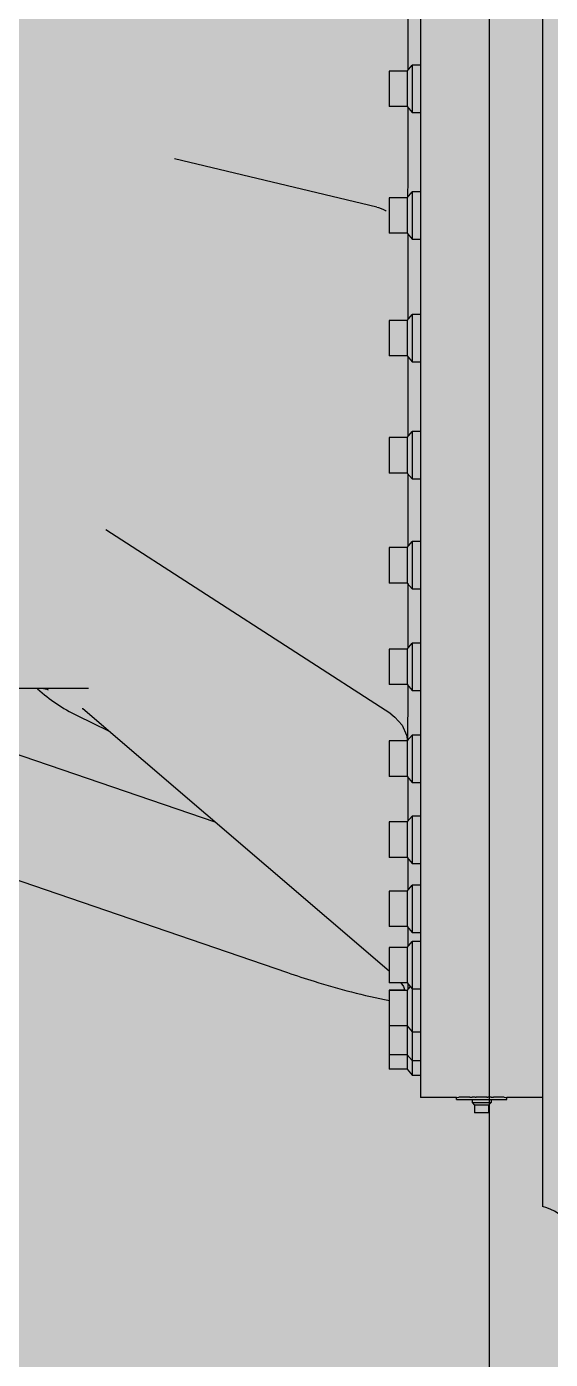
# Model space of a CAD drawing. Header units: millimetres. Extents: x -18489 to 17339, y -1599 to 10961.
# Drawn here: x -16791.1 to -16764.7, y 2025.3 to 2092.4 of the extents above; entities that cross this region are included whole.
import ezdxf

# ---------------------------------------------------------------- set-up
doc = ezdxf.new("R2010")
doc.units = ezdxf.units.MM
for name, color, linetype in [('188K-SM-03-F10-MECH-EQ-Y2257103$0$0 Xref', 8, 'Continuous'), ('188K-SM-03-F10-MECH-EQ-Y2257103$0$M-EQU-FOUNDATION', 8, 'Continuous'), ('188K-SM-03-F10-MECH-EQ-Y2257103$0$Micron CUP L10 HVAC EQU$0$M-MECH-EQU', 136, 'Continuous'), ('188K-SM-03-F10-MECH-EQ-Y2257103$0$Micron CUP L10 HVAC EQU$0$M-PHASE1 AREA', 252, 'Continuous')]:
    doc.layers.add(name, color=color, linetype=linetype)
pattern_1 = [(50, (4473.52, 709.2), (54.6554, -4.78173), [5.715, -62.865]), (355, (4473.52, 709.2), (-10.57303, 57.31705), [4.572, -50.29218]), (100.45144, (4478.076, 708.8), (44.08237, 52.53533), [4.857, -53.42707]), (46.1842, (4473.52, 724.44), (81.32371, -12.6127), [8.5725, -94.2975]), (96.63556, (4480.3, 723.39), (71.22124, 74.22784), [7.2855, -80.14068]), (351.18415, (4473.52, 724.44), (71.22124, 74.22784), [6.858, -75.43792]), (21, (4481.14, 720.63), (45.48432, -30.67956), [5.715, -62.865]), (326, (4481.14, 720.63), (18.54061, 55.25639), [4.572, -50.292]), (71.45144, (4484.93, 718.07), (64.02493, 24.57683), [4.857, -53.42698]), (37.5, (4473.521, 709.2), (0.926581, 25.366512), [0, -49.6824, 0, -51.054, 0, -50.4825]), (7.5, (4473.52, 709.2), (20.0459, 30.054172), [0, -29.1084, 0, -48.5394, 0, -19.2405]), (327.5, (4456.529, 709.2), (40.677179, -1.718623), [0, -19.05, 0, -59.436, 0, -78.867]), (317.5, (4448.91, 709.2), (44.438754, 7.62795), [0, -24.765, 0, -39.4716, 0, -56.007])]

# ---------------------------------------------------------------- blocks, each defined once
blk = doc.blocks.new('188K-SM-03-F10-MECH-EQ-Y2257103$0$Micron CUP L10 HVAC EQU$0$A$C0c53ceb0')
at = {"layer": '188K-SM-03-F10-MECH-EQ-Y2257103$0$Micron CUP L10 HVAC EQU$0$M-PHASE1 AREA'}
for p, q in [((-6246.39325, 13278.08583), (-6246.39325, 10033.4986)), ((-6219.49758, 12476.66037), (-6219.49758, 11155.90123)), ((-6280.9009, 12422.36767), (-6280.9009, 11210.79399)), ((-6287.24421, 11728.21719), (-6287.24421, 11774.4699)), ((-6287.62481, 11727.76932), (-6285.11286, 11730.7253)), ((-6285.11286, 11730.7253), (-6285.11286, 11706.92518)), ((-6280.9009, 11730.7253), (-6285.11286, 11730.7253)), ((-6296.75919, 11727.76932), (-6296.75919, 11709.88116)), ((-6287.62481, 11727.76932), (-6296.75919, 11727.76932)), ((-6287.62481, 11727.76932), (-6287.62481, 11709.88116)), ((-6287.62481, 11709.88116), (-6296.75919, 11709.88116)), ((-6287.62481, 11709.88116), (-6285.11286, 11706.92518)), ((-6287.24421, 11673.22834), (-6287.24421, 11709.43329)), ((-6285.11286, 11706.92518), (-6280.9009, 11706.92518)), ((-6302.90931, 11659.21531), (-6404.9137, 11683.65637)), ((-6287.38841, 11664.07777), (-6287.24421, 11673.25204)), ((-6296.75919, 11663.9622), (-6296.75919, 11646.07405)), ((-6287.62481, 11663.9622), (-6296.75919, 11663.9622)), ((-6287.62481, 11663.9622), (-6285.11286, 11666.91819)), ((-6287.62481, 11663.9622), (-6287.62481, 11646.07405)), ((-6285.11286, 11666.91819), (-6285.11286, 11643.11806)), ((-6280.9009, 11666.91819), (-6285.11286, 11666.91819)), ((-6302.91377, 11659.21632), (-6302.16725, 11659.01994)), ((-6302.16725, 11659.01994), (-6299.99016, 11658.23115)), ((-6299.99016, 11658.23115), (-6298.60593, 11657.52851)), ((-6298.60593, 11657.52851), (-6298.25359, 11657.31479)), ((-6287.62481, 11646.07405), (-6296.75919, 11646.07405)), ((-6287.62481, 11646.07405), (-6285.11286, 11643.11806)), ((-6287.24421, 11602.63498), (-6287.24421, 11645.62617)), ((-6285.11286, 11643.11806), (-6280.9009, 11643.11806)), ((-6296.75919, 11602.1871), (-6296.75919, 11584.29895)), ((-6287.62481, 11602.1871), (-6296.75919, 11602.1871)), ((-6287.62481, 11602.1871), (-6285.11286, 11605.14309)), ((-6287.62481, 11602.1871), (-6287.62481, 11584.29895)), ((-6285.11286, 11605.14309), (-6285.11286, 11581.34296)), ((-6280.9009, 11605.14309), (-6285.11286, 11605.14309)), ((-6287.62481, 11584.29895), (-6296.75919, 11584.29895)), ((-6287.62481, 11584.29895), (-6285.11286, 11581.34296)), ((-6287.24421, 11543.66885), (-6287.24421, 11583.85107)), ((-6285.11286, 11581.34296), (-6280.9009, 11581.34296)), ((-6296.75919, 11543.22098), (-6296.75919, 11525.33282)), ((-6287.62481, 11543.22098), (-6296.75919, 11543.22098)), ((-6287.62481, 11543.22098), (-6285.11286, 11546.17696)), ((-6287.62481, 11543.22098), (-6287.62481, 11525.33282)), ((-6285.11286, 11546.17696), (-6285.11286, 11522.37684)), ((-6280.9009, 11546.17696), (-6285.11286, 11546.17696)), ((-6287.62481, 11525.33282), (-6296.75919, 11525.33282)), ((-6287.62481, 11525.33282), (-6285.11286, 11522.37684)), ((-6287.24421, 11488.25334), (-6287.24421, 11524.88495)), ((-6285.11286, 11522.37684), (-6280.9009, 11522.37684)), ((-6295.94828, 11403.94344), (-6439.43843, 11496.63892)), ((-6296.75919, 11487.80546), (-6296.75919, 11469.91731)), ((-6287.62481, 11487.80546), (-6296.75919, 11487.80546)), ((-6287.62481, 11487.80546), (-6285.11286, 11490.76145)), ((-6287.62481, 11487.80546), (-6287.62481, 11469.91731)), ((-6285.11286, 11490.76145), (-6285.11286, 11466.96132)), ((-6280.9009, 11490.76145), (-6285.11286, 11490.76145)), ((-6287.62481, 11469.91731), (-6296.75919, 11469.91731)), ((-6287.62481, 11469.91731), (-6285.11286, 11466.96132)), ((-6287.24421, 11437.08541), (-6287.24421, 11469.91731)), ((-6285.11286, 11466.96132), (-6280.9009, 11466.96132)), ((-6287.62481, 11436.63753), (-6285.11286, 11439.59352)), ((-6285.11286, 11439.59352), (-6285.11286, 11415.79339)), ((-6280.9009, 11439.59352), (-6285.11286, 11439.59352)), ((-6296.75919, 11436.63753), (-6296.75919, 11418.74938)), ((-6287.62481, 11436.63753), (-6296.75919, 11436.63753)), ((-6287.62481, 11436.63753), (-6287.62481, 11418.74938)), ((-6507.99167, 11416.95182), (-6448.17771, 11416.95182)), ((-6473.57348, 11416.95182), (-6473.20587, 11416.94792)), ((-6473.20587, 11416.94792), (-6470.94129, 11416.74714)), ((-6470.94129, 11416.74714), (-6469.27485, 11416.38189)), ((-6469.27485, 11416.38189), (-6468.60881, 11416.16659)), ((-6287.62481, 11418.74938), (-6296.75919, 11418.74938)), ((-6287.62481, 11418.74938), (-6285.11286, 11415.79339)), ((-6287.24421, 11405.64758), (-6287.24421, 11418.74938)), ((-6285.11286, 11415.79339), (-6280.9009, 11415.79339)), ((-6451.4244, 11406.76447), (-6451.4468, 11406.78052)), ((-6451.4468, 11406.78052), (-6451.28735, 11406.65547)), ((-6451.41293, 11406.75634), (-6451.40992, 11406.75422)), ((-6451.28735, 11406.65547), (-6451.095, 11406.49508)), ((-6296.75919, 11274.37123), (-6451.09509, 11406.49516)), ((-6287.38841, 11399.20408), (-6287.24421, 11405.66439)), ((-6454.02087, 11403.14446), (-6438.12449, 11395.39128)), ((-6295.94781, 11403.94313), (-6293.85677, 11402.37898)), ((-6293.85677, 11402.37898), (-6290.28314, 11398.27499)), ((-6290.28314, 11398.27499), (-6288.01846, 11393.33188)), ((-6288.01846, 11393.33188), (-6287.59097, 11390.36561)), ((-6287.62481, 11390.36074), (-6285.11286, 11393.31672)), ((-6287.28575, 11390.71057), (-6287.38841, 11394.87862)), ((-6285.11286, 11393.31672), (-6285.11286, 11369.51659)), ((-6280.9009, 11393.31672), (-6285.11286, 11393.31672)), ((-6503.81777, 11390.45205), (-6384.61435, 11349.5823)), ((-6296.75919, 11390.36074), (-6296.75919, 11372.47258)), ((-6287.62481, 11390.36074), (-6296.75919, 11390.36074)), ((-6287.62481, 11390.36074), (-6287.62481, 11372.47258)), ((-6287.62481, 11372.47258), (-6296.75919, 11372.47258)), ((-6287.62481, 11372.47258), (-6285.11286, 11369.51659)), ((-6287.24421, 11350.00499), (-6287.24421, 11372.47258)), ((-6285.11286, 11369.51659), (-6280.9009, 11369.51659)), ((-6287.62481, 11349.55711), (-6285.11286, 11352.5131)), ((-6285.11286, 11352.5131), (-6285.11286, 11328.71297)), ((-6280.9009, 11352.5131), (-6285.11286, 11352.5131)), ((-6296.75919, 11349.55711), (-6296.75919, 11331.66896)), ((-6287.62481, 11349.55711), (-6296.75919, 11349.55711)), ((-6287.62481, 11349.55711), (-6287.62481, 11331.66896)), ((-6530.44701, 11336.22025), (-6348.01529, 11273.67223)), ((-6287.62481, 11331.66896), (-6296.75919, 11331.66896)), ((-6287.62481, 11331.66896), (-6285.11286, 11328.71297)), ((-6287.24421, 11315.18773), (-6287.24421, 11331.66896)), ((-6285.11286, 11328.71297), (-6280.9009, 11328.71297)), ((-6296.75919, 11314.73986), (-6296.75919, 11296.8517)), ((-6287.62481, 11314.73986), (-6296.75919, 11314.73986)), ((-6287.62481, 11314.73986), (-6285.11286, 11317.69584)), ((-6287.62481, 11314.73986), (-6287.62481, 11296.8517)), ((-6285.11286, 11317.69584), (-6285.11286, 11293.89571)), ((-6280.9009, 11317.69584), (-6285.11286, 11317.69584)), ((-6287.62481, 11296.8517), (-6296.75919, 11296.8517)), ((-6287.62481, 11296.8517), (-6285.11286, 11293.89571)), ((-6287.24421, 11286.79475), (-6287.24421, 11296.8517)), ((-6285.11286, 11293.89571), (-6280.9009, 11293.89571)), ((-6296.75919, 11286.34687), (-6296.75919, 11268.45872)), ((-6287.62481, 11286.34687), (-6296.75919, 11286.34687)), ((-6287.62481, 11286.34687), (-6285.11286, 11289.30286)), ((-6287.62481, 11286.34687), (-6287.62481, 11268.45872)), ((-6285.11286, 11289.30286), (-6285.11286, 11222.01061)), ((-6280.9009, 11289.30286), (-6285.11286, 11289.30286)), ((-6287.62481, 11268.45872), (-6296.75919, 11268.45872)), ((-6296.75919, 11264.76629), (-6296.75919, 11224.9666)), ((-6288.85502, 11264.76629), (-6296.75919, 11264.76629)), ((-6287.62481, 11264.73527), (-6296.75919, 11264.73527)), ((-6290.9191, 11268.45872), (-6289.60855, 11266.65277)), ((-6289.60855, 11266.65277), (-6288.84263, 11264.73527)), ((-6287.62481, 11268.45872), (-6285.11286, 11265.50273)), ((-6287.62481, 11264.73527), (-6286.04275, 11266.59699)), ((-6287.62481, 11264.73527), (-6287.62481, 11224.9666)), ((-6287.24421, 11265.18315), (-6287.24421, 11268.45872)), ((-6285.11286, 11265.50273), (-6280.9009, 11265.50273)), ((-6287.62481, 11246.84711), (-6296.75919, 11246.84711)), ((-6287.62481, 11246.84711), (-6285.11286, 11243.89113)), ((-6285.11286, 11243.89113), (-6280.9009, 11243.89113)), ((-6287.62481, 11232.28871), (-6296.75919, 11232.28871)), ((-6287.62481, 11232.28871), (-6285.11286, 11229.33272)), ((-6287.62481, 11224.9666), (-6296.75919, 11224.9666)), ((-6287.62481, 11224.9666), (-6285.11286, 11222.01061)), ((-6285.11286, 11229.33272), (-6280.9009, 11229.33272)), ((-6285.11286, 11222.01061), (-6280.9009, 11222.01061)), ((-6256.12268, 11210.93168), (-6255.01781, 11210.94149)), ((-6253.4187, 11210.95204), (-6252.93052, 11210.95443)), ((-6247.46772, 11210.95443), (-6246.97943, 11210.95204)), ((-6245.36836, 11210.94139), (-6244.27292, 11210.93166)), ((-6264.40827, 11210.79399), (-6280.9009, 11210.79399)), ((-6262.91028, 11210.82685), (-6264.40764, 11210.79405)), ((-6263.05547, 11210.82424), (-6262.50427, 11210.83566)), ((-6262.88587, 11209.70294), (-6262.88587, 11210.82736)), ((-6262.88587, 11209.70294), (-6237.5126, 11209.70294)), ((-6262.50427, 11210.83566), (-6261.63129, 11210.85276)), ((-6254.95673, 11209.70294), (-6254.95673, 11208.23129)), ((-6254.95673, 11208.23129), (-6253.72612, 11206.91188)), ((-6254.95673, 11208.23129), (-6245.44175, 11208.23129)), ((-6253.72612, 11206.91188), (-6253.72612, 11203.10589)), ((-6246.67235, 11206.91188), (-6253.72612, 11206.91188)), ((-6245.44175, 11208.23129), (-6246.67235, 11206.91188)), ((-6246.67235, 11206.91188), (-6246.67235, 11203.10589)), ((-6245.44175, 11209.70294), (-6245.44175, 11208.23129)), ((-6238.78627, 11210.85312), (-6237.8983, 11210.83574)), ((-6237.8983, 11210.83574), (-6237.34463, 11210.82427)), ((-6237.5126, 11209.70294), (-6237.5126, 11210.82736)), ((-6235.99083, 11210.79405), (-6237.4882, 11210.82685)), ((-6219.49758, 11210.79399), (-6235.99021, 11210.79399)), ((-6246.67235, 11203.10589), (-6253.72612, 11203.10589))]:
    blk.add_line(p, q, dxfattribs=at)
for centre, radius, start, end in [((-6454.20034, 11740.36593), 47.70175, 106.32886182, 180), ((-6416.64789, 11479.77042), 85.25419, 227.80479194, 244), ((-8290.84767, 11397.04112), 2003.46041, 359.93930707, 0.0606931), ((-6250.1368, 10600.15407), 610.80694, 90.56150481, 90.8609735), ((-6250.23062, 10606.67497), 604.28548, 90.30228172, 90.45390641), ((-6250.18185, 10604.29953), 606.66113, 90.00164385, 90.25959736), ((-6250.2167, 10604.3157), 606.64495, 89.74036575, 89.99835196), ((-6250.16774, 10606.68344), 604.27701, 89.54493158, 89.69769213), ((-6250.2734, 10599.2139), 611.74718, 89.13946704, 89.43799037), ((-6250.21666, 10606.30337), 604.65714, 90.86216298, 91.08168605), ((-6250.13651, 10608.96282), 601.99731, 88.91966356, 89.13855894), ((-6225.84589, 11131.33493), 25.37327, 357.5, 75.51083689)]:
    blk.add_arc(centre, radius, start, end, dxfattribs=at)
blk.add_open_spline([(-6348.01529, 11273.67223), (-6343.56415, 11272.14612), (-6326.68378, 11266.63236), (-6309.46589, 11262.08629), (-6296.6495, 11259.60525)], degree=3, knots=[0, 0, 0, 0, 0.264951461, 1, 1, 1, 1], dxfattribs=at)
blk = doc.blocks.new('188K-SM-03-F10-MECH-EQ-Y2257103$0$Micron CUP L10 HVAC EQU')
at = {"layer": '188K-SM-03-F10-MECH-EQ-Y2257103$0$Micron CUP L10 HVAC EQU$0$M-MECH-EQU'}
blk.add_blockref('188K-SM-03-F10-MECH-EQ-Y2257103$0$Micron CUP L10 HVAC EQU$0$A$C0c53ceb0', (-206166.7, 2082.18), dxfattribs=at)
blk = doc.blocks.new('188K-SM-03-F10-MECH-EQ-Y2257103')
at = {"layer": '188K-SM-03-F10-MECH-EQ-Y2257103$0$M-EQU-FOUNDATION'}
h = blk.add_hatch(dxfattribs=at)
h.set_pattern_fill('AR-CONC', color=256, scale=0.3)
h.set_pattern_definition(pattern_1)
h.paths.add_polyline_path([(-17043.149, 4192.459), (-16393.149, 4192.459), (-16393.149, 1372.459), (-17043.149, 1372.459)], flags=16)
h.paths.add_polyline_path([(-17048.149, 4197.459), (-16388.149, 4197.459), (-16388.149, 1367.459), (-17048.149, 1367.459)])
h = blk.add_hatch(dxfattribs=at)
h.set_pattern_fill('AR-CONC', color=256, scale=0.3)
h.set_pattern_definition(pattern_1)
h.paths.add_polyline_path([(-17033.149, 4182.459), (-16403.149, 4182.459), (-16403.149, 1382.459), (-17033.149, 1382.459)])
at = {"layer": '188K-SM-03-F10-MECH-EQ-Y2257103$0$0 Xref', "xscale": 0.1, "yscale": 0.1, "zscale": 0.1}
blk.add_blockref('188K-SM-03-F10-MECH-EQ-Y2257103$0$Micron CUP L10 HVAC EQU', (4473.521, 709.199), dxfattribs=at)

msp = doc.modelspace()

# ---------------------------------------------------------------- block references
msp.add_blockref('188K-SM-03-F10-MECH-EQ-Y2257103', (0, 0))

doc.saveas('drawing.dxf')
